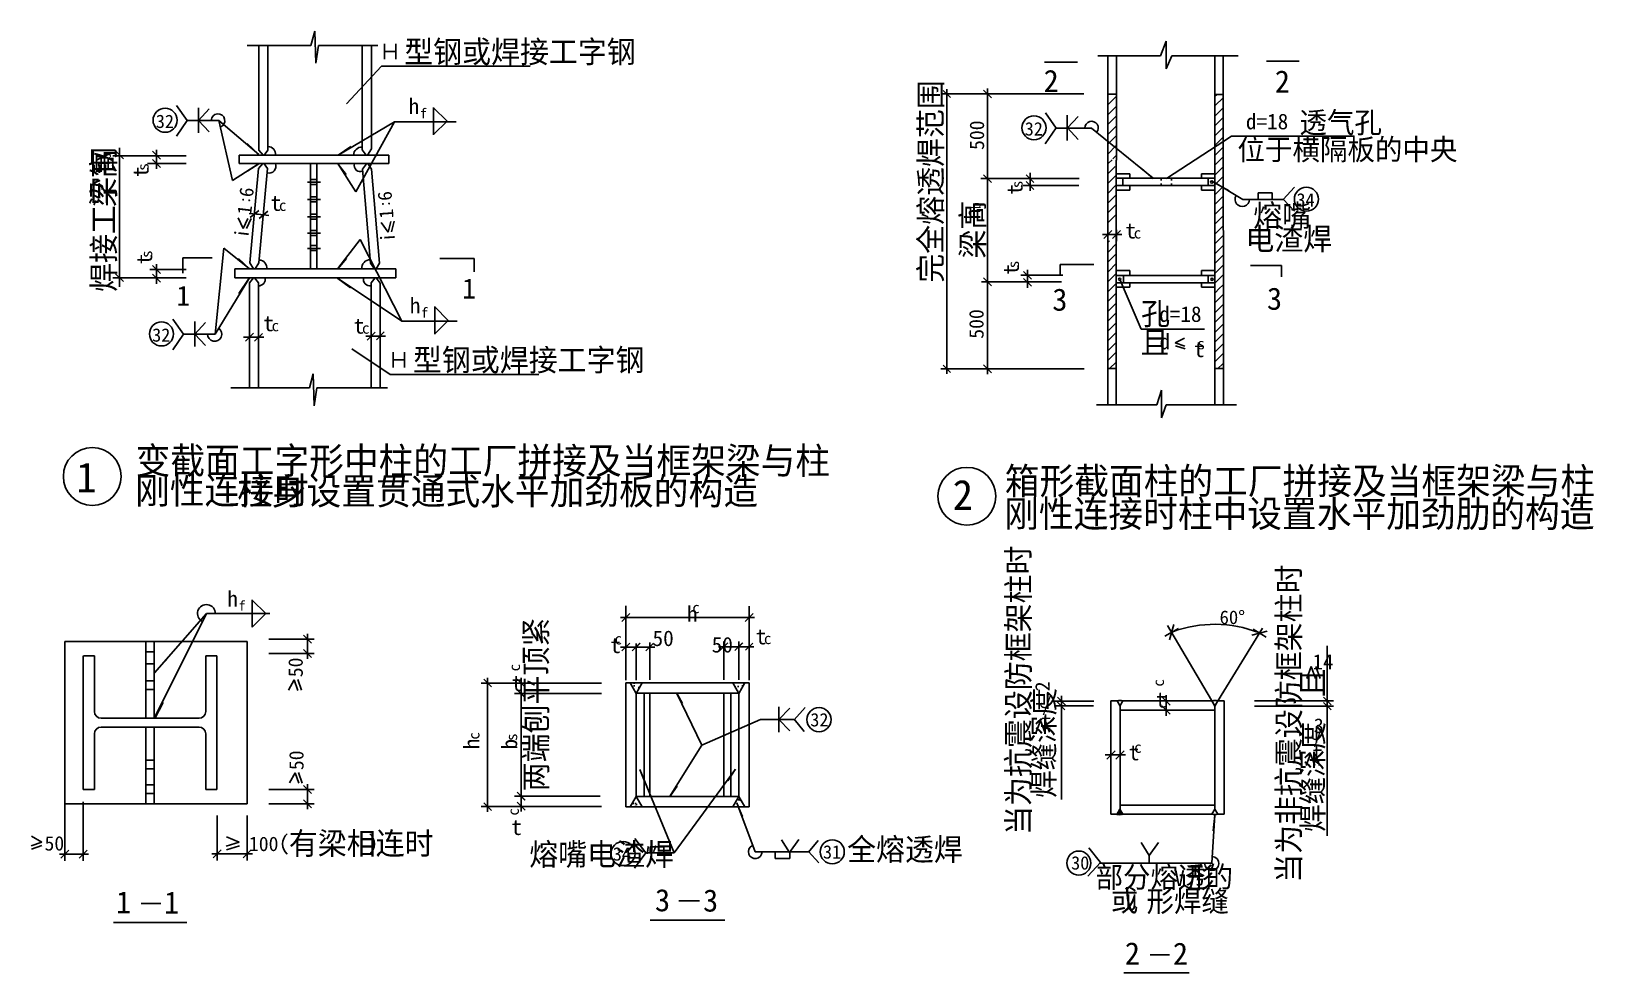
# Model space of a CAD drawing. Header units: metres. Extents: x 3494 to 10513, y 9543 to 13774.
import ezdxf

# ---------------------------------------------------------------- set-up
doc = ezdxf.new("R2010")
doc.units = ezdxf.units.M
for name, color, linetype in [('BOR', 3, 'Continuous'), ('FRAMING', 2, 'Continuous'), ('HIDDEN', 3, 'Continuous'), ('Z', 4, 'Continuous')]:
    doc.layers.add(name, color=color, linetype=linetype)

# ---------------------------------------------------------------- blocks, each defined once
blk = doc.blocks.new('CC')
blk.add_line((-24.24, 0), (24.24, 0))
at = {"layer": 'FRAMING', "color": 6}
blk.add_line((-17.83, -17.83), (17.83, 17.83), dxfattribs=at)

msp = doc.modelspace()

# ---------------------------------------------------------------- hatches: boundary and pattern name
h = msp.add_hatch()
h.set_pattern_fill('ANSI31', scale=20)
h.paths.add_polyline_path([(8398.29, 10764.43, 0.12), (8371.47, 10764.41), (8384.88, 10741.31)])
h = msp.add_hatch()
h.set_pattern_fill('ANSI31', scale=20)
h.paths.add_polyline_path([(8824.88, 10764.49, 0.12), (8798.07, 10764.47), (8811.47, 10741.37)])
h = msp.add_hatch()
h.set_pattern_fill('ANSI31', scale=20)
h.paths.add_polyline_path([(8811.53, 10278.12), (8798.16, 10255.06, 0.12), (8824.92, 10255.05)])
at = {"layer": 'Z'}
h = msp.add_hatch(dxfattribs=at)
h.set_pattern_fill('AR-SAND', scale=0.97)
h.paths.add_polyline_path([(6183.68, 10845.31), (6210.82, 10798.71), (6211.06, 10798.71), (6238.2, 10845.31)])
h = msp.add_hatch(dxfattribs=at)
h.set_pattern_fill('AR-SAND', scale=0.97)
h.paths.add_polyline_path([(6672.25, 10798.71), (6672.49, 10798.71), (6699.63, 10845.31), (6645.12, 10845.31)])
h = msp.add_hatch(dxfattribs=at)
h.set_pattern_fill('AR-SAND', scale=0.97)
h.paths.add_polyline_path([(6183.68, 10288.05), (6238.2, 10288.05), (6211.06, 10334.66), (6210.82, 10334.66)])
h = msp.add_hatch(dxfattribs=at)
h.set_pattern_fill('AR-SAND', scale=0.97)
h.paths.add_polyline_path([(6672.49, 10334.66), (6672.25, 10334.66), (6645.12, 10288.05), (6699.63, 10288.05)])

# ---------------------------------------------------------------- linework, layer by layer
for p, q in [((4750.45, 13710.18), (4767.38, 13773.63)), ((4767.38, 13773.63), (4771.61, 13629.8)), ((4463.41, 13710.18), (4750.45, 13710.18)), ((4771.61, 13629.8), (4784.31, 13710.18)), ((4784.31, 13710.18), (5050.24, 13710.18)), ((8567.43, 13662.69), (8592.97, 13729.56)), ((8592.97, 13729.56), (8592.97, 13604.32)), ((8284.57, 13662.69), (8567.43, 13662.69)), ((8592.97, 13604.32), (8617.32, 13662.69)), ((8617.32, 13662.69), (8916.41, 13662.69)), ((5066.82, 13616.28), (4909.48, 13447.63)), ((5066.82, 13616.28), (5734.95, 13616.28)), ((8150.67, 13491.7), (7580.06, 13491.7)), ((7607.06, 13490.8), (7607.06, 12257.5)), ((8147.1, 13491.7), (7759.77, 13491.7)), ((8222.37, 13491.7), (7762.77, 13491.7)), ((7789.77, 13490.8), (7789.77, 12257.5)), ((7789.77, 12257.5), (7789.77, 13490.8)), ((7789.77, 13490.7), (7789.77, 13112.27)), ((8330.3, 13442.82), (8367.67, 13480.19)), ((8333.01, 13489.72), (8334.51, 13491.21)), ((8333.93, 13491.21), (8368.19, 13491.21)), ((8810.67, 13489.84), (8849.11, 13489.84)), ((8811.62, 13482.19), (8819.27, 13489.84)), ((4194.43, 13372.41), (4146.07, 13440.65)), ((4244.56, 13373.31), (4244.56, 13429.57)), ((4245, 13373.23), (4293.19, 13424.81)), ((5301.1, 13431.35), (5301.1, 13370.9)), ((5301.36, 13429.84), (5361.81, 13369.43)), ((8330.32, 13398.64), (8367.73, 13436.05)), ((8811.64, 13438.02), (8849.11, 13475.49)), ((8811.66, 13393.84), (8849.13, 13431.32)), ((4194.34, 13372.89), (4145.9, 13301.88)), ((4194.34, 13372.89), (4335.82, 13372.89)), ((4244.56, 13373.16), (4244.56, 13316.89)), ((4245, 13373.23), (4293.19, 13321.66)), ((4335.82, 13372.89), (4398.37, 13103.67)), ((4515.55, 13219.68), (4335.82, 13372.89)), ((4872.2, 13216.81), (5126.18, 13366.57)), ((4951.16, 13052.62), (5126.18, 13366.57)), ((5126.18, 13366.57), (5402.41, 13366.57)), ((5301.1, 13308.04), (5301.1, 13368.48)), ((5301.36, 13309.02), (5361.81, 13369.43)), ((8097.78, 13339.13), (8049.34, 13268.12)), ((8097.87, 13338.65), (8049.51, 13406.89)), ((8098.57, 13338.83), (8256.62, 13338.83)), ((8148, 13339.55), (8148, 13395.81)), ((8148, 13339.4), (8148, 13283.13)), ((8148.44, 13339.47), (8196.63, 13391.05)), ((8148.44, 13339.47), (8196.63, 13287.9)), ((8533.21, 13112.99), (8256.62, 13338.83)), ((8330.34, 13354.47), (8367.78, 13391.91)), ((8330.36, 13310.3), (8367.83, 13347.77)), ((8811.68, 13349.67), (8849.15, 13387.14)), ((8811.7, 13305.5), (8849.17, 13342.97)), ((8330.39, 13266.12), (8367.89, 13303.63)), ((8593.91, 13112.32), (8886.42, 13302.64)), ((8811.72, 13261.32), (8849.19, 13298.8)), ((9436.16, 13302.64), (8886.42, 13302.64)), ((4190.23, 13213.71), (3859.76, 13213.71)), ((3889.76, 13218.69), (3889.76, 13249.87)), ((3889.76, 12667.2), (3889.76, 13216.69)), ((4056.72, 13228.48), (4056.72, 13191.62)), ((4056.72, 13217.53), (4056.72, 13218.53)), ((8330.41, 13221.95), (8367.94, 13259.49)), ((8352.65, 13200), (8368, 13215.34)), ((8811.74, 13217.15), (8849.21, 13254.62)), ((8811.76, 13172.97), (8849.23, 13210.45)), ((4190.23, 13179.67), (4016.68, 13179.67)), ((4056.72, 13190.62), (4056.72, 13189.62)), ((4398.37, 13103.67), (4515.21, 13178.51)), ((4870.83, 13178.59), (4951.16, 13052.62)), ((7980.6, 13137.48), (7980.6, 13088.99)), ((8330.45, 13133.6), (8363.19, 13166.35)), ((8330.47, 13089.43), (8368.02, 13126.98)), ((8333.15, 13180.5), (8349.01, 13196.36)), ((8811.78, 13128.8), (8849.25, 13166.27)), ((4734.64, 13095.35), (4792.87, 13095.35)), ((8201.66, 13111.27), (7759.77, 13111.27)), ((7789.77, 13110.37), (7789.77, 12648.35)), ((8200.41, 13080.99), (7950.6, 13080.99)), ((7980.6, 13114.23), (7980.6, 13115.23)), ((7980.6, 13113.23), (7980.6, 13080.99)), ((7980.6, 13079.99), (7980.6, 13078.99)), ((8330.49, 13045.25), (8368.02, 13082.79)), ((8805.22, 13096.29), (8936.06, 13018.21)), ((8811.8, 13084.63), (8849.28, 13122.1)), ((8811.82, 13040.45), (8849.3, 13077.93)), ((9117.5, 13017.03), (9169.39, 13072.63)), ((4734.64, 13017.85), (4792.87, 13017.85)), ((8330.51, 13001.08), (8368.02, 13038.59)), ((8330.53, 12956.9), (8368.02, 12994.4)), ((8811.84, 12996.28), (8849.32, 13033.75)), ((8811.86, 12952.1), (8849.34, 12989.58)), ((8936.06, 13018.21), (9117.6, 13018.21)), ((9005.02, 13048.1), (9068.42, 13048.1)), ((9005.02, 13018.21), (9005.02, 13048.1)), ((9068.42, 13048.1), (9068.42, 13018.21)), ((9117.5, 13019.57), (9168.48, 12964.91)), ((4496.33, 12952.77), (4495.33, 12952.87)), ((4497.32, 12952.67), (4536.81, 12948.73)), ((4537.81, 12948.63), (4538.8, 12948.53)), ((4734.64, 12939.51), (4792.87, 12939.51)), ((8330.55, 12912.73), (8368.02, 12950.2)), ((8811.88, 12907.93), (8849.36, 12945.4)), ((4734.64, 12866.16), (4792.87, 12866.16)), ((8329.4, 12860.38), (8328.4, 12860.38)), ((8330.4, 12880.96), (8330.4, 12830.38)), ((8330.4, 12860.38), (8369.24, 12860.38)), ((8369.24, 12880.96), (8369.24, 12830.38)), ((8370.24, 12860.38), (8371.24, 12860.38)), ((8811.9, 12863.76), (8849.38, 12901.23)), ((8811.92, 12819.58), (8846.3, 12853.96)), ((4358.59, 12799.26), (4319.38, 12412.77)), ((4473.79, 12705.63), (4358.59, 12799.26)), ((4734.64, 12797.13), (4792.87, 12797.13)), ((4870.72, 12707.34), (4971.98, 12838.25)), ((4971.98, 12838.25), (5158.5, 12471.38)), ((8333.31, 12827.11), (8337.38, 12831.18)), ((8333.33, 12782.93), (8368.02, 12817.62)), ((8811.94, 12775.41), (8849.42, 12812.88)), ((8333.35, 12738.76), (8368.02, 12773.43)), ((8333.37, 12694.58), (8368.02, 12729.23)), ((8811.96, 12731.23), (8849.44, 12768.71)), ((8811.98, 12687.06), (8849.46, 12724.53)), ((4190.23, 12666.2), (3859.76, 12666.2)), ((3889.76, 12625.65), (3889.76, 12665.2)), ((4190.23, 12702.93), (4026.09, 12702.93)), ((4056.09, 12703.93), (4056.09, 12704.93)), ((4056.09, 12663.55), (4056.09, 12702.93)), ((4056.09, 12662.55), (4056.09, 12661.55)), ((4473.72, 12665.04), (4319.38, 12412.77)), ((4870.23, 12664.06), (5158.5, 12471.38)), ((8121.38, 12647.45), (7762.77, 12647.45)), ((7789.77, 12646.45), (7789.77, 12257.6)), ((8128.39, 12676.9), (7939.62, 12676.9)), ((7969.62, 12677.9), (7969.62, 12678.9)), ((7969.62, 12645.44), (7969.62, 12676.9)), ((7969.62, 12621.19), (7969.62, 12669.68)), ((7969.62, 12644.44), (7969.62, 12643.44)), ((8333.39, 12650.41), (8368.02, 12685.04)), ((8333.41, 12606.24), (8368.02, 12640.85)), ((8385.68, 12654.55), (8479.41, 12435.52)), ((8812, 12642.89), (8812.62, 12643.5)), ((8812.62, 12643.5), (8846.38, 12677.26)), ((8333.43, 12562.06), (8368.02, 12596.65)), ((8812.02, 12598.71), (8830.5, 12617.19)), ((8812.04, 12554.54), (8846.42, 12588.91)), ((8830.5, 12617.19), (8846.4, 12633.09)), ((5306.43, 12536.16), (5306.43, 12475.71)), ((5306.68, 12534.65), (5367.14, 12474.24)), ((8333.45, 12517.89), (8368.02, 12552.46)), ((8333.47, 12473.71), (8368.02, 12508.26)), ((8812.06, 12510.36), (8846.44, 12544.74)), ((8812.08, 12466.19), (8846.46, 12500.57)), ((4177.99, 12412.29), (4129.63, 12480.52)), ((4228.12, 12413.18), (4228.12, 12469.45)), ((4228.56, 12413.11), (4276.75, 12464.68)), ((5158.5, 12471.38), (5407.73, 12471.38)), ((5306.43, 12412.85), (5306.43, 12473.29)), ((5306.68, 12413.83), (5367.14, 12474.24)), ((8333.49, 12429.54), (8368.02, 12464.07)), ((8479.41, 12435.52), (8764.48, 12435.52)), ((8812.1, 12422.02), (8846.48, 12456.39)), ((4177.9, 12412.77), (4129.46, 12341.76)), ((4177.9, 12412.77), (4319.38, 12412.77)), ((4228.12, 12413.03), (4228.12, 12356.77)), ((4228.56, 12413.11), (4276.75, 12361.54)), ((4447.97, 12398.32), (4496.46, 12398.32)), ((4471.21, 12398.32), (4470.21, 12398.32)), ((4472.21, 12398.32), (4514.51, 12398.32)), ((4515.51, 12398.32), (4516.51, 12398.32)), ((5020.17, 12403.99), (5019.17, 12403.99)), ((5022.87, 12403.99), (5065.17, 12403.99)), ((5064.47, 12403.99), (5084.87, 12403.99)), ((8333.51, 12385.37), (8368.02, 12419.87)), ((8333.53, 12341.19), (8368.02, 12375.68)), ((8812.12, 12377.84), (8846.5, 12412.22)), ((8812.14, 12333.67), (8846.52, 12368.04)), ((5105.89, 12231.32), (4934.37, 12347.04)), ((8333.55, 12297.02), (8368.02, 12331.49)), ((8338.34, 12257.61), (8368.02, 12287.29)), ((8812.16, 12289.49), (8846.54, 12323.87)), ((4743.2, 12170.77), (4760.13, 12234.22)), ((4760.13, 12234.22), (4764.37, 12090.39)), ((5105.89, 12231.32), (5774.02, 12231.32)), ((8224.01, 12256.6), (7580.06, 12256.6)), ((8223.22, 12256.6), (7759.77, 12256.6)), ((8218.79, 12256.6), (7762.77, 12256.6)), ((8334.31, 12257.61), (8368.9, 12257.61)), ((8811.93, 12257.61), (8846.51, 12257.61)), ((8824.48, 12257.61), (8846.56, 12279.7)), ((4390.28, 12170.77), (4743.2, 12170.77)), ((4764.37, 12090.39), (4777.07, 12170.77)), ((4777.07, 12170.77), (5094.65, 12170.77)), ((8550.14, 12094.74), (8571.64, 12160.44)), ((8571.64, 12160.44), (8571.64, 12036.32)), ((8279.19, 12094.74), (8550.14, 12094.74)), ((8571.64, 12036.32), (8592.76, 12094.74)), ((8592.76, 12094.74), (8908.5, 12094.74)), ((4486.43, 11218.72), (4486.43, 11158.28)), ((4486.69, 11217.21), (4547.14, 11156.8)), ((6165.4, 11192.35), (6165.4, 10857.33)), ((6719.17, 11189.82), (6719.17, 10857.33)), ((4047.71, 10689.12), (4280.35, 11156.59)), ((4047.71, 10891.04), (4280.35, 11156.59)), ((4280.35, 11156.59), (4565.17, 11156.59)), ((4486.43, 11095.41), (4486.43, 11155.86)), ((4486.69, 11096.39), (4547.14, 11156.8)), ((6166.4, 11139.63), (6718.17, 11139.63)), ((8811.48, 10742.94), (8598.26, 11103.92)), ((8811.48, 10742.94), (9025.73, 11091.94)), ((4561.36, 11041.85), (4764.69, 11041.85)), ((4734.69, 10978.53), (4734.69, 11058.69)), ((6211.07, 11022.94), (6211.07, 10858.24)), ((6272.2, 11026.73), (6272.2, 10859.08)), ((6605.21, 11031.31), (6605.21, 10859.73)), ((6672.18, 11031.31), (6672.18, 10859.73)), ((4561.36, 10977.53), (4764.69, 10977.53)), ((6164.21, 11006.7), (6163.21, 11006.7)), ((6165.21, 11006.7), (6211.07, 11006.7)), ((6212.04, 11006.7), (6271.23, 11006.7)), ((6212.07, 11006.7), (6213.07, 11006.7)), ((6606.21, 11008.19), (6671.18, 11008.19)), ((6671.28, 11008.19), (6670.38, 11008.19)), ((6672.18, 11008.19), (6718.66, 11008.19)), ((6719.56, 11008.19), (6720.46, 11008.19)), ((9315.7, 11012.29), (9316.3, 10698.67)), ((9243.32, 10918.62), (9223.77, 10865.84)), ((9243.41, 10918.62), (9262.96, 10865.84)), ((9264.13, 10918.62), (9283.68, 10865.84)), ((4649.55, 10813.3), (4675.21, 10859.22)), ((4675.21, 10859.22), (4691.55, 10811.74)), ((4690.77, 10860), (4707.1, 10812.52)), ((6055.91, 10844.35), (5514.48, 10844.35)), ((5543.64, 10290.8), (5543.64, 10843.37)), ((6052.19, 10844.38), (5664.52, 10844.38)), ((5694.52, 10845.38), (5694.52, 10846.38)), ((5694.52, 10797.18), (5694.52, 10844.38)), ((6056.12, 10797.18), (5665.36, 10797.18)), ((5694.52, 10337.44), (5694.52, 10796.21)), ((5694.52, 10796.18), (5694.52, 10795.18)), ((6393.68, 10797.12), (6506.36, 10565.56)), ((8265.64, 10741.81), (8089.81, 10741.81)), ((8267.39, 10763.29), (8091.56, 10763.29)), ((8121.56, 10764.29), (8121.56, 10765.29)), ((8121.56, 10763.29), (8121.56, 10724.28)), ((8121.56, 10321.04), (8121.56, 10748.53)), ((8591.7, 10723.49), (8591.7, 10764.36)), ((8988.55, 10764.29), (9344.65, 10764.29)), ((8988.55, 10740.74), (9344.65, 10740.74)), ((9316.3, 10765.23), (9316.3, 10766.18)), ((9316.3, 10764.29), (9316.3, 10723.7)), ((9316.3, 10157.63), (9316.3, 10746.61)), ((6506.36, 10565.56), (6770.34, 10681.34)), ((6770.34, 10681.34), (6921.93, 10681.34)), ((6852.38, 10681.02), (6852.38, 10737.29)), ((6852.38, 10680.87), (6852.38, 10624.6)), ((6852.82, 10680.95), (6901.01, 10732.52)), ((6852.82, 10680.95), (6901.01, 10629.37)), ((6921.83, 10680.05), (6970.48, 10735.22)), ((6921.83, 10682.8), (6966.72, 10626.69)), ((8027.37, 10676.69), (8007.83, 10623.91)), ((8027.47, 10676.69), (8047.02, 10623.91)), ((8048.19, 10676.69), (8067.74, 10623.91)), ((8121.56, 10723.28), (8121.56, 10722.28)), ((9316.3, 10722.76), (9316.3, 10721.81)), ((6506.36, 10565.56), (6361.49, 10334)), ((8343.74, 10521.74), (8384.61, 10521.74)), ((9177.22, 10472.08), (9177.22, 10473.03)), ((9240.95, 10526.97), (9221.4, 10474.19)), ((9241.04, 10526.97), (9260.59, 10474.19)), ((9261.76, 10526.97), (9281.31, 10474.19)), ((4653.23, 10395.8), (4678.9, 10441.72)), ((4678.9, 10441.72), (4695.24, 10394.24)), ((4694.46, 10442.5), (4710.79, 10395.02)), ((6382.14, 10081.54), (6227.64, 10456.02)), ((6657.33, 10457.47), (6382.04, 10081.92)), ((4561.36, 10366.53), (4764.69, 10366.53)), ((4734.69, 10303.22), (4734.69, 10383.37)), ((6049.94, 10336.47), (5664.52, 10336.47)), ((5694.52, 10337.47), (5694.52, 10338.47)), ((5694.52, 10291.52), (5694.52, 10336.47)), ((3644.16, 10310.26), (3644.16, 10045.53)), ((3726.46, 10310.26), (3726.46, 10045.53)), ((4328.65, 10250.12), (4328.65, 10046.78)), ((4464.14, 10250.12), (4464.14, 10046.78)), ((4561.36, 10302.22), (4764.69, 10302.22)), ((6055.91, 10289.83), (5514.48, 10289.83)), ((5694.52, 10290.52), (5694.52, 10289.52)), ((6663.13, 10305.96), (6745.28, 10086.32)), ((8389.14, 10270.82), (8372.69, 10254.38)), ((8387.84, 10273.06), (8373.75, 10258.97)), ((8390.44, 10268.59), (8375.66, 10253.81)), ((8386.54, 10275.3), (8378.63, 10267.39)), ((8391.73, 10266.35), (8378.77, 10253.39)), ((8393.03, 10264.11), (8382.06, 10253.14)), ((8385.24, 10277.54), (8383.52, 10275.81)), ((8394.33, 10261.87), (8385.54, 10253.09)), ((8395.63, 10259.64), (8389.26, 10253.27)), ((8396.92, 10257.4), (8393.28, 10253.75)), ((8811.36, 10252.49), (8797.5, 10035.43)), ((3541.21, 10130.29), (3493.73, 10113.95)), ((3541.99, 10114.73), (3494.51, 10098.4)), ((3495.28, 10155.95), (3541.21, 10130.29)), ((4428.37, 10129.08), (4369.91, 10111.5)), ((4429.15, 10113.52), (4370.69, 10095.94)), ((4371.47, 10153.5), (4428.37, 10129.08)), ((6254.9, 10081.9), (6204.9, 10145.53)), ((6334.91, 10108.36), (6274.87, 10108.36)), ((6274.87, 10108.36), (6274.87, 10082.48)), ((6334.91, 10082.48), (6334.91, 10108.36)), ((6864.53, 10140.4), (6900.07, 10083.39)), ((6900.07, 10083.39), (6942.52, 10141.05)), ((6985.79, 10085.01), (7029.37, 10136.97)), ((8480.48, 10127.55), (8516.03, 10070.53)), ((8516.03, 10070.53), (8558.47, 10128.2)), ((3725.46, 10075.53), (3645.16, 10075.53)), ((4329.65, 10076.78), (4463.14, 10076.78)), ((6254.9, 10081.9), (6204.27, 10013.04)), ((6382.04, 10081.92), (6254.89, 10081.92)), ((6745.28, 10086.32), (6989.22, 10086.32)), ((6836.14, 10086.57), (6836.14, 10056.73)), ((6836.14, 10056.73), (6900.97, 10056.73)), ((6900.97, 10056.73), (6900.97, 10086.57)), ((6985.79, 10087.8), (7031.25, 10036.78)), ((8297.58, 10037.8), (8240.57, 9976.37)), ((8244.92, 10103.53), (8297.58, 10037.8)), ((8516.03, 10070.53), (8516.03, 10035.75)), ((8797.5, 10035.43), (8294.56, 10035.43))]:
    msp.add_line(p, q)
for centre in [(4095.08, 13373.52), (7998.52, 13339.76), (9222.22, 13018.85), (4078.64, 12413.39), (7032.7, 10680.21), (6152.22, 10078.32), (7092.31, 10086.5), (8199.89, 10035.81)]:
    msp.add_circle(centre, 54.02)
for centre, radius, start, end in [((4332.57, 13371.73), 30.74, 289.48, 177.84), ((8257.34, 13339.2), 29.84, 319.35, 180.71), ((8934.12, 13018.37), 32.23, 147.65, 359.72), ((4317.99, 12412.54), 32.12, 179.6, 54.45), ((4280.95, 11157.16), 40.32, 359.18, 242.94), ((8809.81, 10564.46), 544.31, 68.66, 110.24), ((8384.91, 10710.35), 55.71, 76.09, 104), ((8811.51, 10710.41), 55.71, 76.09, 104), ((8384.13, 10304.8), 51.72, 255.58, 285.89), ((8811.56, 10308.7), 55.29, 255.96, 283.98), ((6746.02, 10086.49), 30.71, 118.54, 359.68), ((8796.92, 10034.22), 31.75, 177.82, 85.44)]:
    msp.add_arc(centre, radius, start, end)
at = {"layer": 'BOR'}
for centre in [(3767.95, 11773.01), (7697.09, 11683.94)]:
    msp.add_circle(centre, 129.85, dxfattribs=at)
at = {"layer": 'FRAMING'}
for p, q in [((4516.67, 13239.26), (4516.67, 13710.18)), ((4556.92, 13239.42), (4556.92, 13709.55)), ((4980.3, 13241.45), (4980.3, 13709.04)), ((5022.38, 13245.14), (5022.38, 13710.18)), ((5081.23, 13716.97), (5081.23, 13648.06)), ((5131.47, 13716.97), (5131.47, 13648.06)), ((5081.23, 13682.51), (5131.63, 13682.51)), ((8046.37, 13634.74), (8194.06, 13634.74)), ((8330.92, 12094.74), (8330.2, 13665.49)), ((8849.74, 12094.74), (8849.03, 13662.69)), ((9042.8, 13639.87), (9190.49, 13639.87)), ((4427.42, 13216.81), (5100.68, 13216.81)), ((4427.42, 13216.81), (4427.42, 13178.78)), ((4516.67, 13239.26), (4535.08, 13216.81)), ((4539.99, 13216.81), (4556.92, 13239.42)), ((4998.74, 13216.81), (4980.3, 13241.45)), ((5022.38, 13245.14), (5003.65, 13216.81)), ((5100.68, 13216.81), (5100.68, 13178.78)), ((4427.42, 13178.78), (5100.68, 13178.78)), ((4515, 13157), (4476.22, 12732.56)), ((4534.26, 13178.85), (4515, 13157)), ((4555.18, 13156.15), (4516.55, 12733.35)), ((4540.56, 13177.8), (4555.18, 13156.15)), ((4747.51, 13178.43), (4747.51, 12704.45)), ((4776.45, 13178.43), (4776.45, 12704.45)), ((4999.08, 13177.8), (4982.53, 13153.28)), ((4982.53, 13153.28), (5017.95, 12731.68)), ((5005.38, 13178.85), (5022.27, 13153.28)), ((5022.27, 13153.28), (5058.54, 12732.04)), ((7962.76, 13129), (7998.43, 13093.33)), ((8368.02, 13194.86), (8368.02, 12995.33)), ((8368.59, 13133.38), (8428.85, 13133.38)), ((8428.85, 13133.38), (8428.85, 13112.58)), ((8473.18, 13112.99), (8368.02, 13112.99)), ((8473.22, 13080.47), (8368.02, 13080.47)), ((8368.59, 13059.09), (8428.85, 13059.09)), ((8397.98, 13112.84), (8397.98, 13080.16)), ((8428.85, 13059.09), (8428.85, 13079.9)), ((4174.34, 12754.93), (4306.13, 12754.93)), ((4174.34, 12754.93), (4174.34, 12686.26)), ((4407.83, 12705.54), (5130.95, 12705.54)), ((4407.83, 12705.54), (4407.83, 12666.05)), ((4476.22, 12732.56), (4492.45, 12705.85)), ((4499.22, 12705.85), (4516.55, 12733.35)), ((5035.86, 12705.85), (5017.95, 12731.68)), ((5058.54, 12732.04), (5042.63, 12705.85)), ((5130.95, 12705.54), (5130.95, 12666.05)), ((5483.63, 12753.04), (5329.32, 12753.04)), ((5483.63, 12753.04), (5483.63, 12692.86)), ((8115.89, 12725.64), (8266.62, 12725.64)), ((8115.89, 12725.64), (8115.89, 12678.11)), ((8971.77, 12721.62), (9110.75, 12721.62)), ((9110.75, 12721.62), (9110.75, 12669.44)), ((4407.83, 12666.05), (5130.95, 12666.05)), ((4491.49, 12666.24), (4473.75, 12643.61)), ((4473.75, 12170.77), (4473.75, 12643.61)), ((4496.32, 12666.24), (4513.98, 12643.7)), ((4513.98, 12170.77), (4513.98, 12643.7)), ((5038.76, 12666.24), (5020.91, 12643.46)), ((5020.91, 12170.77), (5020.91, 12643.46)), ((5043.59, 12666.24), (5061.13, 12642)), ((5061.13, 12170.77), (5061.13, 12642)), ((7987.46, 12627.6), (7951.79, 12663.27)), ((4456.14, 12380.78), (4491.81, 12416.45)), ((5079.72, 12422.62), (5044.05, 12386.95)), ((5120.31, 12332.01), (5120.31, 12263.11)), ((5120.31, 12297.56), (5170.71, 12297.56)), ((5170.54, 12332.01), (5170.54, 12263.11)), ((3643.93, 11031.94), (4463.01, 11031.94)), ((3643.93, 11031.94), (3643.93, 10301.35)), ((4008.55, 10689.3), (4008.55, 11031.94)), ((4046.4, 10689.3), (4046.4, 11031.94)), ((4463.01, 11031.94), (4463.01, 10301.35)), ((3727.65, 10967.54), (3727.65, 10365.84)), ((3727.9, 10967.68), (3777.9, 10967.68)), ((3777.65, 10716.7), (3777.65, 10967.54)), ((4277.62, 10967.67), (4327.62, 10967.67)), ((4277.62, 10716.7), (4277.62, 10967.54)), ((4327.62, 10967.54), (4327.62, 10365.84)), ((6164.6, 10845.31), (6718.61, 10845.31)), ((6164.6, 10845.31), (6164.6, 10288.05)), ((6718.61, 10845.31), (6718.61, 10288.05)), ((6672.44, 10798.71), (6210.77, 10798.71)), ((6210.77, 10334.66), (6210.77, 10798.71)), ((6272.67, 10798.71), (6272.67, 10334.66)), ((6605.44, 10798.71), (6605.44, 10334.66)), ((6672.44, 10334.66), (6672.44, 10798.71)), ((8137.64, 10723.98), (8101.97, 10759.65)), ((8343.52, 10764.43), (8343.52, 10255.05)), ((8343.52, 10764.43), (8371.46, 10764.43)), ((8384.91, 10741.26), (8371.46, 10764.43)), ((8384.85, 10741.26), (8398.29, 10764.43)), ((8384.88, 10278.17), (8384.88, 10741.31)), ((8398.29, 10764.43), (8798.21, 10764.43)), ((8811.5, 10741.32), (8798.06, 10764.49)), ((8811.63, 10741.29), (8798.21, 10764.43)), ((8811.44, 10741.32), (8824.88, 10764.49)), ((8811.53, 10278.12), (8811.53, 10741.45)), ((8811.57, 10741.29), (8824.99, 10764.43)), ((8852.25, 10764.43), (8824.99, 10764.43)), ((8852.89, 10764.43), (8852.89, 10255.05)), ((9299.44, 10781.14), (9333.15, 10747.43)), ((9333.15, 10723.89), (9299.44, 10757.6)), ((3807.65, 10686.7), (4247.62, 10686.7)), ((8384.88, 10723.06), (8811.53, 10723.06)), ((3777.65, 10365.84), (3777.65, 10616.7)), ((4247.62, 10646.7), (3807.65, 10646.7)), ((4008.55, 10643.98), (4008.55, 10301.35)), ((4046.4, 10643.98), (4046.4, 10301.35)), ((4277.62, 10365.84), (4277.62, 10616.7)), ((3727.65, 10365.84), (3777.65, 10365.84)), ((4277.62, 10365.84), (4327.62, 10365.84)), ((6672.44, 10334.66), (6210.77, 10334.66)), ((3643.93, 10301.35), (4463.01, 10301.35)), ((6164.6, 10288.05), (6718.61, 10288.05)), ((8343.52, 10255.05), (8371.46, 10255.05)), ((8384.72, 10277.88), (8371.28, 10254.71)), ((8384.91, 10278.22), (8371.46, 10255.05)), ((8384.85, 10278.22), (8398.29, 10255.05)), ((8811.53, 10296.4), (8384.88, 10296.4)), ((8398.29, 10255.05), (8798.21, 10255.05)), ((8811.53, 10278.12), (8798.16, 10255.05)), ((8811.53, 10278.12), (8824.91, 10255.05)), ((8824.91, 10255.05), (8852.89, 10255.05)), ((3862.86, 9768.89), (4192.59, 9768.89)), ((6274.85, 9779.91), (6567.3, 9779.91)), ((6312.61, 9779.91), (6609.14, 9779.91)), ((8402.66, 9542.9), (8695.12, 9542.9))]:
    msp.add_line(p, q, dxfattribs=at)
for centre, radius, start, end in [((4557.93, 13222.09), 33.13, 350.83, 91.76), ((4977.57, 13216.57), 35.89, 85.65, 179.62), ((4562.46, 13166.59), 30.39, 252.81, 23.63), ((4972.73, 13170.93), 28.19, 163.84, 291.89), ((4518.9, 12712.25), 32.56, 348.11, 92.3), ((5016.01, 12710.08), 36.87, 88.98, 187.08), ((4514.59, 12659.72), 30.39, 268.85, 12.02), ((5016.04, 12659.72), 30.36, 167.97, 279.24), ((3807.65, 10716.7), 30, 180, 270), ((4247.62, 10716.7), 30, 270, 0), ((3807.65, 10616.7), 30, 90, 180), ((4247.62, 10616.7), 30, 0, 90)]:
    msp.add_arc(centre, radius, start, end, dxfattribs=at)
at = {"layer": 'HIDDEN'}
for p, q in [((8368.56, 13194.82), (8369.46, 13665.49)), ((8810.93, 12094.74), (8810.21, 13662.69)), ((8811.67, 13133.38), (8751.42, 13133.38)), ((8751.42, 13133.38), (8751.42, 13112.58)), ((8473.18, 13112.99), (8810.94, 13112.99)), ((8473.22, 13080.47), (8812.24, 13080.47)), ((8751.42, 13059.09), (8751.42, 13079.9)), ((8811.67, 13059.09), (8751.42, 13059.09)), ((8781.01, 13112.86), (8781.01, 13080.72)), ((8368.02, 12094.74), (8368.02, 12995.33)), ((8368.02, 12676.5), (8812.24, 12676.5)), ((8368.02, 12642.74), (8812.24, 12642.74)), ((8368.59, 12697.8), (8428.85, 12697.8)), ((8400.11, 12677.26), (8400.11, 12642.74)), ((8428.85, 12697.8), (8428.85, 12677)), ((8428.85, 12623.51), (8428.85, 12644.32)), ((8811.67, 12697.8), (8751.42, 12697.8)), ((8751.42, 12697.8), (8751.42, 12677)), ((8751.42, 12623.51), (8751.42, 12644.32)), ((8781.01, 12676.5), (8781.01, 12642.74)), ((8368.59, 12623.51), (8428.85, 12623.51)), ((8811.67, 12623.51), (8751.42, 12623.51)), ((6246.56, 10798.71), (6246.56, 10334.67)), ((6636.53, 10798.71), (6636.53, 10334.67))]:
    msp.add_line(p, q, dxfattribs=at)
for points in [[(8791.99, 13096.08, 1), (8801.91, 13096.08, 1)], [(8378.04, 12659.56, 1), (8387.95, 12659.56, 1)], [(8793.06, 12658.74, 1), (8802.97, 12658.74, 1)]]:
    msp.add_lwpolyline(points, format="xyb", close=True, dxfattribs=at)
at = {"layer": 'Z'}
for p, q in [((4747.87, 13106.82), (4776.72, 13106.82)), ((4747.87, 13084.29), (4776.72, 13084.29)), ((8569.44, 13112.92), (8569.44, 13103.27)), ((8569.44, 13089.88), (8569.44, 13080.41)), ((8616.33, 13112.92), (8616.33, 13103.27)), ((8616.33, 13089.88), (8616.33, 13080.41)), ((4747.87, 13028.9), (4776.72, 13028.9)), ((4747.87, 13006.36), (4776.72, 13006.36)), ((4422.92, 12935.64), (4445.28, 12887.43)), ((4445.28, 12887.43), (4466.26, 12932.74)), ((4461.07, 12886.65), (4482.05, 12931.95)), ((4747.87, 12950.98), (4776.72, 12950.98)), ((4747.87, 12928.44), (4776.72, 12928.44)), ((5096.49, 12870.07), (5109.03, 12918.41)), ((5112.17, 12872.13), (5124.71, 12920.46)), ((4747.87, 12878.76), (4776.72, 12878.76)), ((4747.87, 12856.22), (4776.72, 12856.22)), ((5065.87, 12913.5), (5096.49, 12870.07)), ((4747.87, 12810.34), (4776.72, 12810.34)), ((4747.87, 12787.8), (4776.72, 12787.8)), ((8674.5, 12393.75), (8632.69, 12373.01)), ((8632.69, 12373.01), (8675.98, 12358.73)), ((8633.86, 12360.06), (8677.15, 12345.79)), ((4007.83, 10984.6), (4045.4, 10984.6)), ((4007.83, 10931.73), (4045.4, 10931.73)), ((4007.83, 10854.68), (4045.4, 10854.68)), ((4007.83, 10816.02), (4045.4, 10816.02)), ((6210.94, 10798.5), (6183.69, 10845.3)), ((6210.94, 10798.5), (6238.19, 10845.3)), ((6672.37, 10798.5), (6645.12, 10845.3)), ((6672.37, 10798.5), (6699.62, 10845.3)), ((4007.83, 10498.01), (4045.4, 10498.01)), ((4007.83, 10459.36), (4045.4, 10459.36)), ((4007.83, 10387.34), (4045.4, 10387.34)), ((4007.83, 10348.68), (4045.4, 10348.68)), ((6210.94, 10334.87), (6183.69, 10288.07)), ((6210.94, 10334.87), (6238.19, 10288.07)), ((6672.37, 10334.87), (6645.12, 10288.07)), ((6672.37, 10334.87), (6699.62, 10288.07)), ((3988.24, 9854.05), (4075.94, 9854.05)), ((6403.7, 9866), (6491.4, 9866)), ((6407.52, 9866), (6495.22, 9866)), ((8519.83, 9623.44), (8607.53, 9623.44))]:
    msp.add_line(p, q, dxfattribs=at)
for points in [[(4463.39, 13269.08), (4514.01, 13220.92)], [(4929.05, 13255.18), (4872.04, 13216.77)], [(4466.85, 13147.08), (4515.99, 13178.23)], [(4908.56, 13129.69), (4871.38, 13178.56)], [(8480.91, 13157.11), (8534.03, 13112.64)], [(8875.22, 13056.63), (8802.38, 13097.44)], [(4424.45, 12752.59), (4473.6, 12705.82)], [(4909.42, 12752.06), (4871.55, 12706.63)], [(4426.48, 12595.86), (4472.99, 12663.86)], [(4928.17, 12620.91), (4871.55, 12663.31)], [(4101.98, 10949.68), (4045.11, 10891.09)], [(4086.96, 10757.29), (4049.72, 10688.46)], [(6420.06, 10752.11), (6394.96, 10796.53)], [(6248.49, 10404.29), (6227.74, 10455.67)], [(6622.96, 10405.35), (6656.25, 10456.93)], [(6395.31, 10380.77), (6366.87, 10341.02)], [(6689.32, 10244.5), (6668.24, 10292.58)], [(8802.67, 10180.61), (8811.19, 10251.42)]]:
    msp.add_lwpolyline(points, dxfattribs=at)
for centre, start, end in [((4683.11, 10121.59), 131.07, 228.93), ((4975.08, 10121.59), 311.07, 48.93)]:
    msp.add_arc(centre, 60.08, start, end, dxfattribs=at)

# ---------------------------------------------------------------- block references
for p, xscale, yscale, zscale, rotation in [((7607.06, 13491.7), 0.9, 0.9, 0.9, 90), ((7789.77, 13491.7), 0.9, 0.9, 0.9, 90), ((7789.77, 13491.7), 0.9, 0.9, 0.9, 90), ((7789.77, 13111.27), 0.9, 0.9, 0.9, 90), ((7789.77, 12647.45), 0.9, 0.9, 0.9, 270), ((7607.06, 12256.6), 0.9, 0.9, 0.9, 270), ((7789.77, 12256.6), 0.9, 0.9, 0.9, 270), ((7789.77, 12256.6), 0.9, 0.9, 0.9, 270), ((8616.97, 11072.82), 1.42, 1.42, 1.42, 209.22), ((9011.97, 11068.95), 1.42, 1.42, 1.42, 329.17), ((6211.07, 11006.7), 0.97, 0.97, 0.97, 180), ((6718.66, 11008.19), 0.9, 0.9, 0.9, 180), ((5543.64, 10844.35), 0.97, 0.97, 0.97, 90), ((5694.52, 10797.18), 0.97, 0.97, 0.97, 90), ((8591.7, 10764.36), 1.05, 1.05, 1.05, 270), ((8591.7, 10723.49), 1.05, 1.05, 1.05, 90), ((8384.61, 10521.74), 1.05, 1.05, 1.05, 180), ((5694.52, 10336.47), 0.97, 0.97, 0.97, 270), ((5543.64, 10289.83), 0.97, 0.97, 0.97, 270)]:
    msp.add_blockref('CC', p, dxfattribs=dict(xscale=xscale, yscale=yscale, zscale=zscale, rotation=rotation))
for p, rotation in [((7789.77, 13491.7), 90), ((3889.76, 13217.69), 90), ((3889.76, 13217.69), 270), ((4056.72, 13216.53), 270), ((4056.72, 13179.67), 90), ((7789.77, 13111.27), 270), ((7980.6, 13080.99), 90), ((4497.32, 12952.67), 354.29), ((4536.81, 12948.73), 174.29), ((8369.24, 12860.38), 180), ((4056.09, 12702.93), 270), ((3889.76, 12666.2), 270), ((3889.76, 12666.2), 90), ((4056.09, 12663.55), 90), ((7789.77, 12647.45), 90), ((7969.62, 12676.9), 270), ((4514.51, 12398.32), 180), ((7789.77, 12256.6), 270), ((6165.4, 11139.63), 180), ((4734.69, 11041.85), 90), ((6211.07, 11006.7), 180), ((6605.21, 11008.19), 180), ((4734.69, 10977.53), 270), ((5694.52, 10844.38), 270), ((5694.52, 10797.18), 90), ((8121.56, 10763.29), 270), ((4734.69, 10366.53), 90), ((4734.69, 10302.22), 270), ((5694.52, 10336.47), 270), ((5694.52, 10291.52), 90), ((3644.16, 10075.53), 180), ((4328.65, 10076.78), 180)]:
    msp.add_blockref('CC', p, dxfattribs=dict(rotation=rotation))
for p in [(8330.4, 12860.38), (5021.17, 12403.99), (6719.17, 11139.63), (6165.21, 11006.7), (6672.18, 11008.19), (3726.46, 10075.53), (4464.14, 10076.78)]:
    msp.add_blockref('CC', p)
for p, xscale, yscale, zscale in [((6272.2, 11006.7), 0.97, 0.97, 0.97), ((6672.18, 11008.19), 0.9, 0.9, 0.9), ((8343.74, 10521.74), 1.05, 1.05, 1.05)]:
    msp.add_blockref('CC', p, dxfattribs=dict(xscale=xscale, yscale=yscale, zscale=zscale))

# ---------------------------------------------------------------- texts
for s, height, p in [('型钢或焊接工字钢', 100, (5169.33, 13631.48)), ('熔嘴', 100, (8983.19, 12895.59)), ('电渣焊', 100, (8947.99, 12790.42)), ('型钢或焊接工字钢', 100, (5208.41, 12246.52)), ('50', 65, (3553.28, 10091.99)), ('100', 65, (4471.61, 10089.54))]:
    msp.add_text(s, height=height).set_placement(p)
for s, p in [('50', (4713.51, 10870.88)), ('2', (8068.96, 10807.69)), ('50', (4717.19, 10453.38))]:
    msp.add_text(s, height=65, rotation=90).set_placement(p)
at = {"attachment_point": 1}
for s, insert, char_height in [('\\A1;60°', (8832.31, 11171), 61.42), ('\\A1;50', (6550.54, 11051.88), 70), ('14', (9250.14, 10974.24), 68.25), ('/', (8034.16, 10783.44), 66.15), ('3', (9255.02, 10686.12), 66.15), ('/', (9252.72, 10640.21), 66.15)]:
    msp.add_mtext(s, dxfattribs=dict(at, insert=insert, char_height=char_height))
at = {"layer": 'FRAMING'}
for p in [(7774.26, 13240.11), (7772.06, 12391.87)]:
    msp.add_text('500', height=65, rotation=90, dxfattribs=at).set_placement(p)
for s, height, p in [('1', 135, (3695.67, 11701.2)), ('2', 135, (7633.08, 11622.87)), ('50', 70, (6284.89, 11010.94))]:
    msp.add_text(s, height=height, dxfattribs=at).set_placement(p)
at = {"layer": 'Z'}
for s, height, p in [('2', 100, (8041.57, 13500.31)), ('2', 100, (9080.32, 13497.8)), ('h', 70, (5188.89, 13401.26)), ('f', 45, (5240.22, 13381.85)), ('透气孔', 95, (9191, 13316.05)), ('32', 60, (4053.32, 13338.81)), ('32', 60, (7956.76, 13305.05)), (' d=18', 70, (8902.67, 13333.09)), ('位于横隔板的中央', 95, (8912.63, 13195.06)), ('t', 70, (4568.87, 12966.52)), ('c', 50, (4606.35, 12966.26)), ('34', 60, (9177.58, 12985.84)), ('t', 70, (8409.15, 12842.5)), ('c', 50, (8446.64, 12842.24)), ('1', 90, (5429.81, 12572.48)), ('1', 90, (4146.23, 12540.06)), ('h', 70, (5194.22, 12506.07)), ('3', 100, (8080.62, 12517.83)), ('孔', 100, (8479.79, 12454.43)), ('3', 100, (9045.06, 12521.96)), ('f', 45, (5245.55, 12486.67)), (' d=18', 70, (8513.06, 12467.57)), ('32', 60, (4036.88, 12378.69)), ('t', 70, (4535.95, 12425.71)), ('c', 50, (4573.43, 12425.45)), ('t', 70, (4941.96, 12414.75)), ('c', 50, (4979.45, 12414.49)), ('且', 100, (8476.55, 12324.95)), (' d', 70, (8514.68, 12344.57)), ('s', 50, (8732.55, 12344.58)), ('变截面工字形中柱的工厂拼接及当框架梁与柱', 120, (3962.41, 11783.99)), ('箱形截面柱的工厂拼接及当框架梁与柱', 120, (7867.25, 11692.68)), ('刚性连接时', 120, (3960.42, 11649.96)), ('柱身设置贯通式水平加劲板的构造', 120, (4418.32, 11646.54)), ('刚性连接时柱中设置水平加劲肋的构造', 120, (7864.6, 11545.65)), ('h', 70, (4374.23, 11188.64)), ('f', 45, (4425.55, 11169.23)), ('c', 50, (6463.25, 11158.63)), ('c', 50, (6114.02, 11018.22)), ('t', 70, (6748.63, 11018.7)), ('c', 50, (6785.1, 11019.67)), ('32', 60, (6993.51, 10649.79)), ('c', 50, (8448.52, 10531.13)), ('有梁相连时', 100, (4651.11, 10074)), ('熔嘴电渣焊', 100, (5730.97, 10025.26)), ('31', 60, (7050.58, 10055.79)), ('全熔透焊', 100, (7158.67, 10047.51)), ('34', 60, (6106.21, 10046.82)), ('30', 60, (8165.21, 10006.63)), ('部分熔透的', 95, (8275.03, 9925.42)), ('V', 70.88, (8627.73, 9932.66)), ('形', 95, (8685.26, 9923.7)), ('1', 100, (3874.31, 9809.38)), ('1', 100, (4090.11, 9808.04)), ('3', 100, (6295.88, 9819.04)), ('3', 100, (6511.69, 9817.7)), ('或', 95, (8343.74, 9819.06)), ('形焊缝', 95, (8503.81, 9816.9)), ('U', 70.88, (8411.58, 9824.2)), ('2', 100, (8406.54, 9579.98)), ('2', 100, (8622.35, 9578.64))]:
    msp.add_text(s, height=height, dxfattribs=at).set_placement(p)
for s, height, rotation, p in [('完全熔透焊范围', 100, 90, (7584.24, 12643.59)), ('梁高', 100, 90, (3867.36, 12983.71)), ('焊接工字钢', 100, 90, (3869.24, 12602.17)), ('b', 45, 90, (3851.24, 13196.8)), ('h', 70, 90, (3845.39, 13144.11)), ('t', 70, 90, (4020.77, 13118.03)), ('s', 50, 90, (4021.03, 13146.55)), ('6', 63, 83.57, (4489.26, 13025.66)), ('t', 70, 90, (7947.1, 13039.69)), ('s', 50, 90, (7947.36, 13068.21)), (':', 50, 83.57, (4475.05, 12996.48)), ('6', 63, 93.88, (5115.02, 13013.95)), (':', 50, 93.88, (5106.26, 12982.69)), ('梁高', 100, 90, (7773.07, 12752.41)), ('b', 45, 90, (7758.5, 12974.68)), ('1', 63, 83.57, (4481.28, 12946.12)), ('1', 63, 93.88, (5121.41, 12934.26)), ('h', 70, 90, (7757.64, 12927.6)), ('i', 63, 83.57, (4468.51, 12840.3)), ('i', 63, 93.88, (5127.79, 12827.86)), ('s', 50, 90, (4036.96, 12754.88)), ('t', 70, 90, (4036.7, 12726.36)), ('t', 70, 90, (7930.46, 12680.08)), ('s', 50, 90, (7930.72, 12708.6)), ('当为抗震设防框架柱时', 100, 90, (7978.27, 10162.31)), ('当为非抗震设防框架柱时', 100, 90, (9193.34, 9947.25)), ('两端刨平顶紧', 100, 90, (5810.66, 10358.36)), ('c', 50, 90, (5689.34, 10897.03)), ('且', 100, 90, (9300.68, 10780.58)), ('焊缝深度', 95, 90, (8090.35, 10328.75)), ('c', 50, 90, (8582.31, 10828.56)), ('c', 50, 90, (8064.67, 10727.25)), ('c', 50, 90, (5507.27, 10590.42)), ('s', 50, 90, (5676.68, 10584.34)), ('焊缝深度', 95, 90, (9298.03, 10176.11)), ('c', 50, 90, (9283.23, 10584.02)), ('h', 70, 90, (5506.59, 10547.08)), ('b', 70, 90, (5676.87, 10546.03)), ('c', 50, 90, (5684.27, 10249.05))]:
    msp.add_text(s, height=height, rotation=rotation, dxfattribs=at).set_placement(p)
at = {"layer": 'Z', "char_height": 70, "attachment_point": 1}
for s, insert in [('\\A1;t', (8716.87, 12379.27)), ('\\A1;h', (6439.05, 11190.67)), ('\\A1;t', (6094.74, 11049.43)), ('\\A1;t', (5652.25, 10879.33)), ('\\A1;t', (8545.83, 10804.47)), ('t', (8029.57, 10707.68)), ('\\A1;t', (8424.43, 10567.62)), ('t', (9248.12, 10564.45)), ('\\A1;t', (5649.9, 10231.85))]:
    msp.add_mtext(s, dxfattribs=dict(at, insert=insert))

doc.saveas('drawing.dxf')
